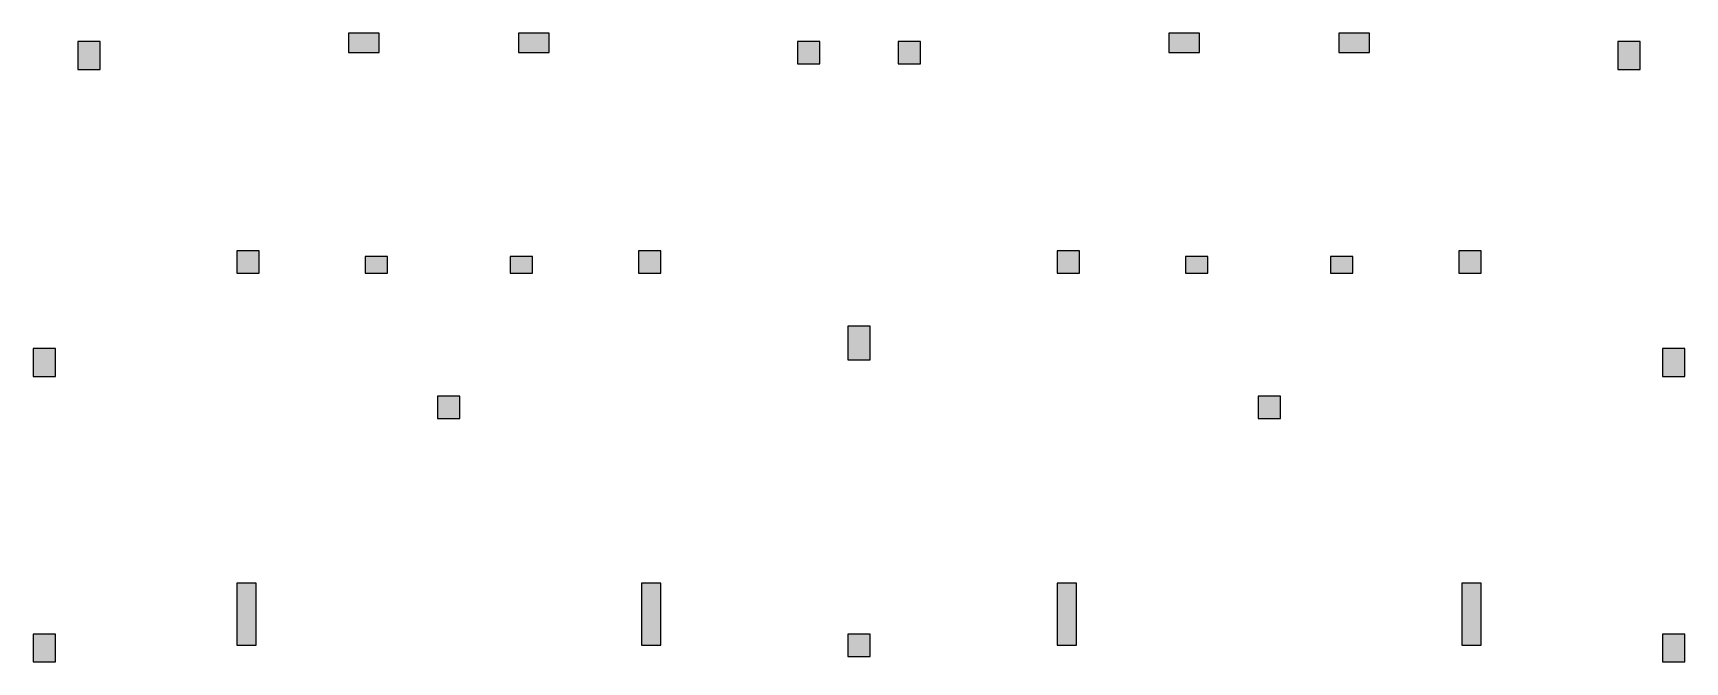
# Model space of a CAD drawing. Header units: millimetres. Extents: x -100 to 29500, y 290 to 11550.
import ezdxf

# ---------------------------------------------------------------- set-up
doc = ezdxf.new("R2010")
doc.units = ezdxf.units.MM
doc.layers.add('S-COLU-HATCH', color=30, linetype='Continuous')
doc.layers.add('S-COLU-LINE1', color=6, linetype='Continuous')

msp = doc.modelspace()

# ---------------------------------------------------------------- hatches: boundary and pattern name
at = {"layer": 'S-COLU-HATCH'}
h = msp.add_hatch(color=0, dxfattribs=at)
h.dxf.hatch_style = 1
h.paths.add_polyline_path([(5550, 11550), (5550, 11200), (6100, 11200), (6100, 11550)])
h = msp.add_hatch(color=0, dxfattribs=at)
h.dxf.hatch_style = 1
h.paths.add_polyline_path([(9150, 11550), (8600, 11550), (8600, 11200), (9150, 11200)])
h = msp.add_hatch(color=0, dxfattribs=at)
h.dxf.hatch_style = 1
h.paths.add_polyline_path([(20250, 11550), (20250, 11200), (20800, 11200), (20800, 11550)])
h = msp.add_hatch(color=0, dxfattribs=at)
h.dxf.hatch_style = 1
h.paths.add_polyline_path([(23850, 11550), (23300, 11550), (23300, 11200), (23850, 11200)])
h = msp.add_hatch(color=0, dxfattribs=at)
h.dxf.hatch_style = 1
h.paths.add_polyline_path([(700, 11400), (700, 10900), (1100, 10900), (1100, 11400)])
h = msp.add_hatch(color=0, dxfattribs=at)
h.dxf.hatch_style = 1
h.paths.add_polyline_path([(14000, 11400), (13600, 11400), (13600, 11000), (14000, 11000)])
h = msp.add_hatch(color=0, dxfattribs=at)
h.dxf.hatch_style = 1
h.paths.add_polyline_path([(15400, 11400), (15400, 11000), (15800, 11000), (15800, 11400)])
h = msp.add_hatch(color=0, dxfattribs=at)
h.dxf.hatch_style = 1
h.paths.add_polyline_path([(28700, 11400), (28300, 11400), (28300, 10900), (28700, 10900)])
h = msp.add_hatch(color=0, dxfattribs=at)
h.dxf.hatch_style = 1
h.paths.add_polyline_path([(3550, 7650), (3550, 7250), (3950, 7250), (3950, 7650)])
h = msp.add_hatch(color=0, dxfattribs=at)
h.dxf.hatch_style = 1
h.paths.add_polyline_path([(5850, 7550), (5850, 7250), (6250, 7250), (6250, 7550)])
h = msp.add_hatch(color=0, dxfattribs=at)
h.dxf.hatch_style = 1
h.paths.add_polyline_path([(8850, 7550), (8450, 7550), (8450, 7250), (8850, 7250)])
h = msp.add_hatch(color=0, dxfattribs=at)
h.dxf.hatch_style = 1
h.paths.add_polyline_path([(11150, 7650), (10750, 7650), (10750, 7250), (11150, 7250)])
h = msp.add_hatch(color=0, dxfattribs=at)
h.dxf.hatch_style = 1
h.paths.add_polyline_path([(18250, 7650), (18250, 7250), (18650, 7250), (18650, 7650)])
h = msp.add_hatch(color=0, dxfattribs=at)
h.dxf.hatch_style = 1
h.paths.add_polyline_path([(20550, 7550), (20550, 7250), (20950, 7250), (20950, 7550)])
h = msp.add_hatch(color=0, dxfattribs=at)
h.dxf.hatch_style = 1
h.paths.add_polyline_path([(23550, 7550), (23150, 7550), (23150, 7250), (23550, 7250)])
h = msp.add_hatch(color=0, dxfattribs=at)
h.dxf.hatch_style = 1
h.paths.add_polyline_path([(25850, 7650), (25450, 7650), (25450, 7250), (25850, 7250)])
h = msp.add_hatch(color=0, dxfattribs=at)
h.dxf.hatch_style = 1
h.paths.add_polyline_path([(14900, 6300), (14500, 6300), (14500, 5700), (14900, 5700)])
h = msp.add_hatch(color=0, dxfattribs=at)
h.dxf.hatch_style = 1
h.paths.add_polyline_path([(300, 5900), (-100, 5900), (-100, 5400), (300, 5400)])
h = msp.add_hatch(color=0, dxfattribs=at)
h.dxf.hatch_style = 1
h.paths.add_polyline_path([(29100, 5900), (29100, 5400), (29500, 5400), (29500, 5900)])
h = msp.add_hatch(color=0, dxfattribs=at)
h.dxf.hatch_style = 1
h.paths.add_polyline_path([(7550, 5050), (7150, 5050), (7150, 4650), (7550, 4650)])
h = msp.add_hatch(color=0, dxfattribs=at)
h.dxf.hatch_style = 1
h.paths.add_polyline_path([(21850, 5050), (21850, 4650), (22250, 4650), (22250, 5050)])
h = msp.add_hatch(color=0, dxfattribs=at)
h.dxf.hatch_style = 1
h.paths.add_polyline_path([(3550, 590), (3900, 590), (3900, 1700), (3550, 1700)])
h = msp.add_hatch(color=0, dxfattribs=at)
h.dxf.hatch_style = 1
h.paths.add_polyline_path([(11150, 590), (11150, 1700), (10800, 1700), (10800, 590)])
h = msp.add_hatch(color=0, dxfattribs=at)
h.dxf.hatch_style = 1
h.paths.add_polyline_path([(18250, 590), (18600, 590), (18600, 1700), (18250, 1700)])
h = msp.add_hatch(color=0, dxfattribs=at)
h.dxf.hatch_style = 1
h.paths.add_polyline_path([(25850, 590), (25850, 1700), (25500, 1700), (25500, 590)])
h = msp.add_hatch(color=0, dxfattribs=at)
h.dxf.hatch_style = 1
h.paths.add_polyline_path([(-100, 790), (-100, 290), (300, 290), (300, 790)])
h = msp.add_hatch(color=0, dxfattribs=at)
h.dxf.hatch_style = 1
h.paths.add_polyline_path([(14900, 790), (14500, 790), (14500, 390), (14900, 390)])
h = msp.add_hatch(color=0, dxfattribs=at)
h.dxf.hatch_style = 1
h.paths.add_polyline_path([(29500, 790), (29100, 790), (29100, 290), (29500, 290)])

# ---------------------------------------------------------------- linework, layer by layer
at = {"layer": 'S-COLU-LINE1', "linetype": 'ByBlock'}
for points in [[(5550, 11200), (6100, 11200), (6100, 11550), (5550, 11550)], [(8600, 11550), (8600, 11200), (9150, 11200), (9150, 11550)], [(20250, 11200), (20800, 11200), (20800, 11550), (20250, 11550)], [(23300, 11550), (23300, 11200), (23850, 11200), (23850, 11550)], [(700, 10900), (1100, 10900), (1100, 11400), (700, 11400)], [(13600, 11400), (13600, 11000), (14000, 11000), (14000, 11400)], [(15400, 11000), (15800, 11000), (15800, 11400), (15400, 11400)], [(28300, 11400), (28300, 10900), (28700, 10900), (28700, 11400)], [(3550, 7250), (3950, 7250), (3950, 7650), (3550, 7650)], [(5850, 7250), (6250, 7250), (6250, 7550), (5850, 7550)], [(8450, 7550), (8450, 7250), (8850, 7250), (8850, 7550)], [(10750, 7650), (10750, 7250), (11150, 7250), (11150, 7650)], [(18250, 7250), (18650, 7250), (18650, 7650), (18250, 7650)], [(20550, 7250), (20950, 7250), (20950, 7550), (20550, 7550)], [(23150, 7550), (23150, 7250), (23550, 7250), (23550, 7550)], [(25450, 7650), (25450, 7250), (25850, 7250), (25850, 7650)], [(14500, 6300), (14500, 5700), (14900, 5700), (14900, 6300)], [(-100, 5900), (-100, 5400), (300, 5400), (300, 5900)], [(29100, 5400), (29500, 5400), (29500, 5900), (29100, 5900)], [(7150, 5050), (7150, 4650), (7550, 4650), (7550, 5050)], [(21850, 4650), (22250, 4650), (22250, 5050), (21850, 5050)], [(3900, 590), (3900, 1700), (3550, 1700), (3550, 590)], [(11150, 1700), (10800, 1700), (10800, 590), (11150, 590)], [(18600, 590), (18600, 1700), (18250, 1700), (18250, 590)], [(25850, 1700), (25500, 1700), (25500, 590), (25850, 590)], [(-100, 290), (300, 290), (300, 790), (-100, 790)], [(14500, 790), (14500, 390), (14900, 390), (14900, 790)], [(29100, 790), (29100, 290), (29500, 290), (29500, 790)]]:
    msp.add_lwpolyline(points, close=True, dxfattribs=at)

doc.saveas('drawing.dxf')
